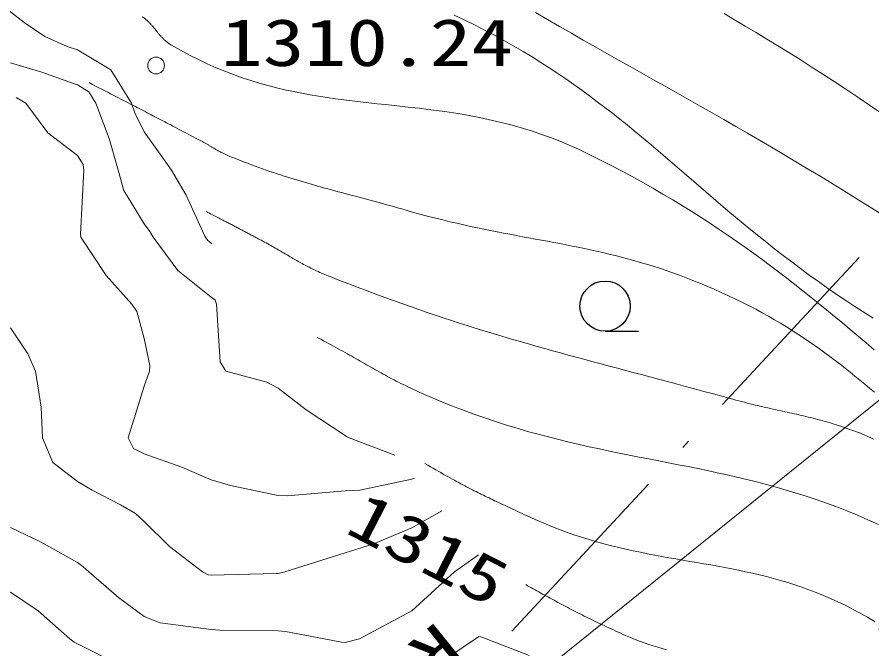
# Model space of a CAD drawing. Units: millimetres at full size, sheet at 1:500; details may follow other scales. Extents: x -209175 to 420500, y 0 to 351151.
# Drawn here: x 23211 to 35983, y 145179 to 154619 of the extents above; entities that cross this region are included whole.
import ezdxf
from ezdxf.enums import TextEntityAlignment as Align

# ---------------------------------------------------------------- set-up
doc = ezdxf.new("R2010")
doc.units = ezdxf.units.MM
doc.header["$LTSCALE"] = 500
doc.linetypes.add('USER1', pattern=[9.25, 6, -1.5, 0.25, -1.5])
for name, color, linetype, lineweight in [('D-BGD', 7, 'Continuous', 13), ('D-BGD-EXST', 7, 'Continuous', 25), ('D-BGD-HICN', 7, 'Continuous', 13), ('D-BGD-LWCN', 8, 'Continuous', 13), ('D-BGD-TXT', 7, 'Continuous', 13), ('D-BMK', 2, 'USER1', 13), ('D-BMK-HTXT', 7, 'Continuous', 13), ('D-BYP-STR4', 1, 'Continuous', 50), ('D-BYP-STR8', 5, 'Continuous', 50)]:
    doc.layers.add(name, color=color, linetype=linetype, lineweight=lineweight)
doc.styles.add('ＭＳ ゴシック', font='')
doc.styles.get('ＭＳ ゴシック').set_extended_font_data('MS Gothic')

msp = doc.modelspace()

# ---------------------------------------------------------------- linework, layer by layer
at = {"layer": 'D-BGD'}
msp.add_circle((25287.2, 153895.6), 125, dxfattribs=at)
at = {"layer": 'D-BGD-EXST'}
msp.add_line((31996.3, 149925.9), (32496.3, 149925.8), dxfattribs=at)
msp.add_circle((31996.3, 150300.9), 375, dxfattribs=at)
at = {"layer": 'D-BGD-HICN'}
for points in [[(25085.3, 154622.9), (25096.3, 154614.4), (25107.5, 154605.7), (25118.5, 154597.1), (25129.2, 154588.5), (25139.5, 154579.8), (25149.5, 154571.1), (25159.2, 154562.4), (25168.6, 154553.6), (25177.8, 154544.9), (25186.7, 154536), (25195.3, 154527.2), (25203.8, 154518.4), (25212, 154509.5), (25220, 154500.6), (25227.9, 154491.8), (25235.5, 154482.9), (25243.1, 154474), (25250.5, 154465.1), (25257.8, 154456.2), (25265.1, 154447.4), (25272.2, 154438.5), (25279.3, 154429.7), (25286.3, 154420.8), (25293.3, 154412), (25300.3, 154403.2), (25307.3, 154394.5), (25314.4, 154385.7), (25321.4, 154377), (25328.5, 154368.4), (25335.7, 154359.7), (25343, 154351.2), (25350.3, 154342.6), (25357.8, 154334.1), (25365.4, 154325.7), (25373.2, 154317.3), (25381.1, 154309), (25389.2, 154300.7), (25397.5, 154292.5), (25406, 154284.3), (25414.8, 154276.3), (25423.7, 154268.3), (25433, 154260.3), (25442.5, 154252.5), (25452.4, 154244.7), (25462.5, 154237), (25473, 154229.4), (25483.8, 154221.9), (25495, 154214.5), (25506.5, 154207.2), (25518.4, 154199.9), (25653.1, 154122.8), (25786.8, 154050.7), (25919.7, 153983.5), (26051.8, 153921), (26183.1, 153862.9), (26313.7, 153809.1), (26443.7, 153759.3), (26573, 153713.3), (26701.8, 153671), (26830, 153632), (26957.7, 153596.3), (27085, 153563.5), (27211.8, 153533.5), (27338.3, 153506), (27464.5, 153480.8), (27590.4, 153457.8), (27716.1, 153436.8), (27841.6, 153417.4), (27967, 153399.5), (28092.2, 153382.9), (28217.4, 153367.3), (28342.6, 153352.7), (28467.8, 153338.6), (28593.1, 153325), (28718.5, 153311.6), (28844.1, 153298.3), (28969.9, 153284.7), (29095.9, 153270.7), (29222.2, 153256.1), (29348.9, 153240.7), (29476, 153224.2), (29603.4, 153206.4), (29731.4, 153187.2), (29859.9, 153166.3), (29988.9, 153143.5), (30118.5, 153118.5), (30248.8, 153091.3), (30379.7, 153061.5), (30511.4, 153029), (30643.9, 152993.6), (30777.2, 152954.9), (30911.3, 152912.9), (31046.4, 152867.3), (31182.4, 152817.9), (31319.4, 152764.5), (31457.4, 152706.8), (31596.5, 152644.7), (31736.8, 152578), (31908.8, 152492.5), (32076.8, 152406.8), (32240.8, 152320.9), (32401.2, 152234.9), (32558, 152148.6), (32711.4, 152062), (32861.5, 151975.2), (33008.5, 151888.1), (33152.6, 151800.7), (33293.9, 151712.9), (33432.6, 151624.8), (33568.9, 151536.3), (33702.8, 151447.3), (33834.6, 151358), (33964.3, 151268.1), (34092.3, 151177.8), (34218.5, 151087), (34343.3, 150995.7), (34466.6, 150903.8), (34588.8, 150811.4), (34709.9, 150718.4), (34830.1, 150624.7), (34949.6, 150530.4), (35068.4, 150435.5), (35186.9, 150339.8), (35305.1, 150243.5), (35423.2, 150146.4), (35541.3, 150048.6), (35659.6, 149950), (35778.3, 149850.6), (35897.5, 149750.4), (36017.4, 149649.4)], [(23111, 146991.5), (23557.9, 146777.9), (24111, 146471.6), (24192.1, 146412.1), (24282.3, 146331), (24726.8, 145946.8), (25111, 145665), (25350.1, 145570.1), (26111, 145466.5), (26239.3, 145459.3), (27111, 145446.8), (27220.6, 145440.6), (27797.2, 145331), (28057, 145277), (28111, 145276.8), (28327.7, 145331), (29111, 145745.4), (29747.1, 146331), (30102.8, 146585.1)], [(32915, 145165.9), (32849.3, 145183.8), (32783.1, 145202.9), (32716.3, 145223.3), (32649, 145245.2), (32581.1, 145268.5), (32512.6, 145293.5), (32443.5, 145320.2), (32373.7, 145348.7), (32303.3, 145379), (32266, 145395.6), (32229, 145412.1), (32192.5, 145428.6), (32156.3, 145445), (32120.5, 145461.4), (32085, 145477.7), (32049.9, 145493.9), (32015.2, 145510.1), (31980.8, 145526.3), (31946.7, 145542.4), (31913, 145558.4), (31879.6, 145574.5), (31846.4, 145590.4), (31813.6, 145606.4), (31781, 145622.3), (31748.7, 145638.2), (31716.7, 145654), (31685, 145669.8), (31653.5, 145685.6), (31622.3, 145701.3), (31591.2, 145717.1), (31560.4, 145732.8), (31529.9, 145748.4), (31499.5, 145764.1), (31469.3, 145779.7), (31439.4, 145795.4), (31409.6, 145811), (31380, 145826.6), (31350.5, 145842.2), (31321.2, 145857.8), (31292.1, 145873.3), (31263.1, 145888.9), (31234.2, 145904.5), (31205.5, 145920.1), (31176.8, 145935.6), (31148.3, 145951.2), (31119.9, 145966.8), (31091.5, 145982.4), (31063.2, 145998), (31035, 146013.6), (31006.9, 146029.2), (30978.8, 146044.8), (30950.8, 146060.5), (30922.8, 146076.2), (30894.8, 146091.9), (30866.9, 146107.6), (30838.9, 146123.3), (30811, 146139.1)]]:
    msp.add_lwpolyline(points, dxfattribs=at)
at = {"layer": 'D-BGD-LWCN'}
for points in [[(22549.4, 155128.1), (22753, 154973), (23111, 154697.7), (23316.2, 154536.2), (23624.4, 154331), (23961, 154181), (24111, 154129.2), (24612.5, 153832.5), (24918.2, 153331), (24970.1, 153190.1), (25111, 152906.1), (25348.9, 152568.9), (25518.5, 152331), (25738.6, 151958.6), (26017.8, 151348.2)], [(30955.7, 154687.2), (31136.2, 154582.6), (31315.5, 154479.4), (31493.7, 154377.3), (31670.9, 154276.3), (31847.3, 154176.1), (32022.9, 154076.6), (32198, 153977.8), (32372.7, 153879.3), (32547, 153781.1), (32721.2, 153683), (32895.4, 153584.8), (33069.7, 153486.5), (33244.2, 153387.8), (33419.1, 153288.7), (33594.5, 153188.8), (33770.6, 153088.2), (33947.4, 152986.6), (34125.1, 152883.9), (34303.9, 152779.9), (34483.9, 152674.5), (34665.2, 152567.6), (34848, 152458.9), (35032.3, 152348.4), (35218.4, 152235.8), (35406.3, 152121.1), (35596.2, 152004), (35788.2, 151884.5), (35982.5, 151762.3), (36179.2, 151637.3)], [(33773.9, 154673.7), (33932.2, 154580.3), (34091.6, 154485.4), (34252.1, 154388.8), (34414, 154290.5), (34577.3, 154190.3), (34742.2, 154088), (34908.7, 153983.6), (35077, 153876.8), (35247.2, 153767.6), (35419.5, 153655.7), (35593.8, 153541.2), (35770.4, 153423.8), (35949.4, 153303.3), (36130.9, 153179.8)], [(29742.5, 154650), (29900.9, 154574.3), (30055.1, 154497.8), (30205.5, 154420.6), (30352.2, 154342.7), (30495.2, 154264.1), (30634.9, 154184.7), (30771.3, 154104.7), (30904.6, 154024), (31035, 153942.7), (31162.7, 153860.6), (31287.8, 153778), (31410.5, 153694.7), (31530.9, 153610.8), (31649.3, 153526.3), (31765.7, 153441.2), (31880.3, 153355.5), (31993.4, 153269.2), (32105.1, 153182.4), (32215.5, 153095), (32324.7, 153007.1), (32433.1, 152918.6), (32540.7, 152829.7), (32647.7, 152740.2), (32754.2, 152650.3), (32860.5, 152559.8), (32966.7, 152468.9), (33072.9, 152377.5), (33179.4, 152285.7), (33286.2, 152193.5), (33393.6, 152100.8), (33501.7, 152007.7), (33610.7, 151914.3), (33720.7, 151820.4), (33832, 151726.1), (33944.6, 151631.5), (34058.8, 151536.5), (34174.7, 151441.2), (34292.5, 151345.6), (34412.3, 151249.6), (34534.3, 151153.3), (34658.7, 151056.8), (34785.6, 150959.9), (34915.2, 150862.8), (35047.6, 150765.4), (35183.1, 150667.7), (35321.8, 150569.8), (35463.9, 150471.7), (35609.4, 150373.4), (35667.8, 150334.6), (35725.4, 150296.8), (35782.2, 150260.1), (35838.3, 150224.2), (35893.6, 150189.3), (35948.3, 150155.2), (36002.3, 150121.9)], [(23111, 153935.6), (23578.7, 153798.7), (23901.5, 153681.7)], [(23901.5, 153681.7), (24111, 153605.7), (24281.6, 153501.6), (24387.7, 153331), (24500.4, 153030.1)], [(24285.6, 153639.5), (24335.7, 153613.6), (24384.3, 153588.5), (24431.4, 153564.1), (24477.1, 153540.5), (24521.5, 153517.5), (24564.5, 153495.3), (24606.3, 153473.7), (24647, 153452.7), (24686.5, 153432.2), (24724.9, 153412.4), (24762.3, 153393), (24798.8, 153374.2), (24834.4, 153355.8), (24869.1, 153337.8), (24903.1, 153320.3), (24936.3, 153303.1), (24968.8, 153286.2), (25000.8, 153269.7), (25032.2, 153253.5), (25063.1, 153237.5), (25093.5, 153221.7), (25123.6, 153206.1), (25153.3, 153190.7), (25182.8, 153175.4), (25212, 153160.2), (25241.1, 153145.1), (25270.1, 153130), (25299.1, 153115), (25328.1, 153099.9), (25357.1, 153084.7), (25386.3, 153069.5), (25415.7, 153054.2), (25445.3, 153038.7), (25475.2, 153023.1), (25505.5, 153007.3), (25536.2, 152991.2), (25567.3, 152974.9), (25599, 152958.3), (25631.3, 152941.4), (25664.2, 152924.1), (25697.8, 152906.4), (25732.2, 152888.3), (25767.4, 152869.8), (25803.5, 152850.8), (25840.5, 152831.4), (25878.4, 152811.3), (25917.5, 152790.8), (25957.6, 152769.6), (25968.6, 152763.8), (25979.4, 152758), (25990, 152752.2), (26000.4, 152746.5), (26010.7, 152740.9), (26020.7, 152735.3), (26030.6, 152729.8), (26040.3, 152724.3), (26049.8, 152718.8), (26059.3, 152713.4), (26068.6, 152708.1), (26077.7, 152702.8), (26086.8, 152697.5), (26095.8, 152692.3), (26104.7, 152687.1), (26113.5, 152681.9), (26122.2, 152676.8), (26130.9, 152671.7), (26139.5, 152666.6), (26148.1, 152661.6), (26156.7, 152656.6), (26165.2, 152651.7), (26173.8, 152646.7), (26182.3, 152641.8), (26190.9, 152636.9), (26199.4, 152632.1), (26208, 152627.2), (26216.7, 152622.4), (26225.4, 152617.6), (26234.1, 152612.8), (26243, 152608), (26251.9, 152603.3), (26260.9, 152598.6), (26270, 152593.8), (26279.2, 152589.1), (26288.5, 152584.4), (26298, 152579.7), (26307.6, 152575), (26317.4, 152570.3), (26327.3, 152565.7), (26337.4, 152561), (26347.6, 152556.3), (26358.1, 152551.7), (26368.8, 152547), (26379.6, 152542.3), (26390.7, 152537.6), (26402.1, 152533), (26413.6, 152528.3), (26474.9, 152503.9), (26535.2, 152480.2), (26594.6, 152457.2), (26653.1, 152435), (26710.8, 152413.4), (26767.6, 152392.4), (26823.7, 152372), (26879.1, 152352.3), (26933.8, 152333), (26987.9, 152314.3), (27041.5, 152296.1), (27094.4, 152278.4), (27147, 152261.1), (27199, 152244.3), (27250.7, 152227.9), (27302, 152211.8), (27353, 152196), (27403.7, 152180.6), (27454.3, 152165.5), (27504.6, 152150.6), (27554.8, 152136), (27604.9, 152121.6), (27655, 152107.3), (27705.1, 152093.3), (27755.2, 152079.3), (27805.4, 152065.5), (27855.8, 152051.7), (27906.3, 152038), (27957, 152024.3), (28008.1, 152010.7), (28059.4, 151997), (28111.1, 151983.2), (28163.1, 151969.4), (28215.7, 151955.4), (28268.7, 151941.3), (28322.2, 151927.1), (28376.4, 151912.7), (28431.1, 151898), (28486.5, 151883.1), (28542.7, 151868), (28599.5, 151852.5), (28657.2, 151836.8), (28715.8, 151820.7), (28775.2, 151804.2), (28835.5, 151787.3), (28896.9, 151770.1), (28959.2, 151752.3), (29022.6, 151734.1), (29135.9, 151701.9), (29247.5, 151671.2), (29357.4, 151642), (29465.8, 151614.1), (29572.7, 151587.5), (29678.2, 151562.1), (29782.3, 151537.8), (29885.2, 151514.5), (29986.9, 151492.2), (30087.4, 151470.7), (30186.8, 151450), (30285.2, 151430.1), (30382.7, 151410.7), (30479.3, 151391.9), (30575.1, 151373.6), (30670.2, 151355.7), (30764.6, 151338), (30858.4, 151320.6), (30951.7, 151303.4), (31044.5, 151286.2), (31136.9, 151269), (31229, 151251.7), (31320.8, 151234.2), (31412.4, 151216.5), (31503.9, 151198.4), (31595.4, 151179.9), (31686.8, 151161), (31778.4, 151141.4), (31870.1, 151121.2), (31962, 151100.3), (32054.2, 151078.5), (32146.7, 151055.9), (32239.7, 151032.2), (32333.2, 151007.5), (32427.2, 150981.7), (32521.8, 150954.7), (32617.1, 150926.3), (32713.2, 150896.6), (32810.2, 150865.4), (32908, 150832.7), (33006.8, 150798.4), (33106.6, 150762.4), (33207.5, 150724.5), (33309.6, 150684.9), (33413, 150643.3), (33517.6, 150599.6), (33623.6, 150553.9), (33731.1, 150506), (33839.2, 150456.2), (33944.6, 150406), (34047.5, 150355.4), (34148, 150304.4), (34246.1, 150253), (34342, 150201.2), (34435.8, 150149), (34527.5, 150096.4), (34617.4, 150043.4), (34705.3, 149989.9), (34791.6, 149936), (34876.2, 149881.7), (34959.3, 149826.9), (35041, 149771.7), (35121.4, 149716.1), (35200.6, 149660), (35278.7, 149603.5), (35355.7, 149546.5), (35431.9, 149489), (35507.3, 149431.1), (35581.9, 149372.7), (35656, 149313.9), (35729.6, 149254.6), (35802.8, 149194.8), (35875.7, 149134.5), (35948.4, 149073.7), (36021, 149012.5)], [(23199, 153419), (23342.7, 153331), (23668.7, 152888.7), (24111, 152552.8), (24195.7, 152415.7), (24209.8, 152331), (24156.6, 151376.6), (24162.7, 151331), (24539.7, 150759.7), (24926.1, 150331), (24999.4, 150219.4), (25111, 149814.5), (25195.3, 149415.3), (25188.3, 149331), (25111, 149105.4), (24871, 148331), (24951.4, 148171.4), (25111, 148094.4), (25672.9, 147892.9), (26111, 147704.8), (26400.6, 147620.6), (27111, 147472.2), (27247.4, 147467.4), (28111, 147539.5), (28331.1, 147551.1), (29111, 147715.4), (29147.1, 147731.7)], [(24500.4, 153030.1), (24584.8, 152804.8), (24720.6, 152331), (24805.8, 152025.8), (25111, 151529.2), (25194.4, 151414.4), (25243.3, 151331), (25614.1, 150834.1), (26111, 150434.9), (26168.9, 150388.9), (26192.3, 150331), (26247, 149467), (26327.6, 149331), (26944.6, 149164.6), (27111, 149074.3), (27530.2, 148750.2), (28111, 148369.2), (28134.1, 148354.1), (28173.3, 148331), (28855.6, 148075.6), (28856.9, 148075.8)], [(26038.3, 151712.8), (26062.2, 151700.4), (26085.3, 151688.4), (26107.7, 151676.8), (26129.5, 151665.5), (26150.6, 151654.5), (26171, 151643.9), (26190.9, 151633.5), (26210.3, 151623.5), (26229.1, 151613.7), (26247.3, 151604.2), (26265.1, 151595), (26282.5, 151586), (26299.4, 151577.2), (26315.9, 151568.6), (26332.1, 151560.2), (26347.8, 151551.9), (26363.3, 151543.9), (26378.5, 151536), (26393.4, 151528.2), (26408.1, 151520.6), (26422.6, 151513), (26436.9, 151505.6), (26451, 151498.2), (26465, 151490.9), (26479, 151483.6), (26492.8, 151476.4), (26506.6, 151469.2), (26520.4, 151462), (26534.1, 151454.8), (26548, 151447.6), (26561.8, 151440.3), (26575.8, 151433), (26589.9, 151425.6), (26604.1, 151418.2), (26618.5, 151410.7), (26633.1, 151403), (26648, 151395.2), (26663.1, 151387.3), (26678.4, 151379.3), (26694.1, 151371.1), (26710.1, 151362.7), (26726.5, 151354.1), (26743.3, 151345.3), (26760.4, 151336.3), (26778.1, 151327), (26796.2, 151317.5), (26814.8, 151307.8), (26833.9, 151297.8), (26859.4, 151284.3), (26884.3, 151271), (26908.8, 151257.8), (26932.8, 151244.7), (26956.4, 151231.7), (26979.6, 151218.8), (27002.4, 151206), (27024.8, 151193.4), (27046.8, 151180.8), (27068.6, 151168.3), (27090, 151155.9), (27111.2, 151143.6), (27132.1, 151131.4), (27152.8, 151119.3), (27173.3, 151107.3), (27193.6, 151095.3), (27213.7, 151083.5), (27233.7, 151071.7), (27253.6, 151059.9), (27273.4, 151048.3), (27293.1, 151036.7), (27312.8, 151025.2), (27332.5, 151013.8), (27352.2, 151002.4), (27371.9, 150991), (27391.7, 150979.8), (27411.5, 150968.5), (27431.4, 150957.4), (27451.5, 150946.3), (27471.6, 150935.2), (27492, 150924.2), (27512.5, 150913.2), (27533.3, 150902.2), (27554.3, 150891.3), (27575.6, 150880.4), (27597.1, 150869.6), (27618.9, 150858.8), (27641.1, 150848), (27663.6, 150837.2), (27686.5, 150826.5), (27709.8, 150815.7), (27733.5, 150805), (27757.7, 150794.3), (27782.4, 150783.6), (27807.5, 150773), (27833.1, 150762.3), (27859.3, 150751.6), (27886, 150741), (28027.7, 150685.4), (28167.2, 150631.4), (28304.4, 150578.9), (28439.5, 150527.9), (28572.6, 150478.3), (28703.9, 150430), (28833.4, 150383.1), (28961.2, 150337.4), (29087.5, 150292.9), (29212.3, 150249.6), (29335.7, 150207.3), (29457.9, 150166.1), (29579, 150125.8), (29699, 150086.5), (29818, 150048), (29936.3, 150010.3), (30053.8, 149973.4), (30170.6, 149937.3), (30287, 149901.7), (30403, 149866.8), (30518.6, 149832.4), (30634, 149798.4), (30749.4, 149765), (30864.7, 149731.9), (30980.1, 149699.1), (31095.8, 149666.5), (31211.8, 149634.2), (31328.2, 149602.1), (31445.1, 149570.1), (31562.6, 149538.1), (31680.9, 149506.1), (31800, 149474), (31920.1, 149441.8), (32041.2, 149409.5), (32163.5, 149377), (32287, 149344.1), (32411.9, 149310.9), (32538.3, 149277.4), (32666.2, 149243.4), (32795.8, 149208.9), (32927.2, 149173.9), (33060.5, 149138.2), (33195.7, 149101.9), (33333.1, 149064.9), (33472.6, 149027.1), (33614.5, 148988.5), (33758.7, 148949), (33905.5, 148908.6), (33949.4, 148896.6), (33992.6, 148885), (34035, 148873.8), (34076.9, 148863), (34118.1, 148852.5), (34158.7, 148842.4), (34198.7, 148832.6), (34238.3, 148823.1), (34277.3, 148813.8), (34315.8, 148804.8), (34353.9, 148796), (34391.6, 148787.4), (34428.8, 148779), (34465.8, 148770.8), (34502.4, 148762.7), (34538.7, 148754.7), (34574.8, 148746.8), (34610.6, 148739), (34646.2, 148731.3), (34681.6, 148723.5), (34716.9, 148715.8), (34752.1, 148708.1), (34787.2, 148700.4), (34822.2, 148692.6), (34857.3, 148684.7), (34892.3, 148676.7), (34927.3, 148668.6), (34962.5, 148660.4), (34997.7, 148652), (35033, 148643.5), (35068.6, 148634.7), (35104.2, 148625.7), (35140.2, 148616.5), (35176.3, 148607), (35212.8, 148597.2), (35249.5, 148587.1), (35286.6, 148576.6), (35324, 148565.9), (35361.9, 148554.7), (35400.1, 148543.1), (35438.9, 148531.2), (35478.1, 148518.8), (35517.8, 148505.9), (35558.1, 148492.6), (35599, 148478.7), (35640.4, 148464.3), (35682.6, 148449.4), (35725.3, 148433.9), (35768.4, 148417.8), (35810.3, 148401.2), (35851.1, 148384.2), (35890.9, 148366.8), (35929.6, 148349), (35967.5, 148330.9), (36004.4, 148312.3)], [(26017.8, 151348.2), (26025.7, 151331), (26059.4, 151279.4), (26111, 151239.5), (26121.9, 151231.1)], [(23111, 149977.1), (23369.3, 149589.3), (23484.9, 149331), (23570, 148790), (23588.9, 148331), (23744.2, 147964.2), (24111, 147681.4), (24330.5, 147550.5), (24758.2, 147331), (24981.2, 147201.2), (25111, 147080.7), (25489.7, 146709.7), (25980.7, 146331), (26066.4, 146286.4), (26111, 146279.2), (27084.1, 146304.1), (27111, 146306.9), (27210.5, 146331), (28111, 146613.4), (28526.2, 146746.2), (29111, 146987.6), (29557.9, 147241.4)], [(36079.5, 147037.9), (35921.8, 147108.9), (35765.5, 147176), (35610.5, 147239.4), (35456.6, 147299.2), (35303.9, 147355.8), (35152.1, 147409.2), (35001.3, 147459.6), (34851.3, 147507.3), (34702.2, 147552.4), (34553.7, 147595.1), (34405.8, 147635.6), (34258.5, 147674.1), (34111.7, 147710.7), (33965.2, 147745.7), (33819, 147779.2), (33673.1, 147811.4), (33527.3, 147842.6), (33381.6, 147872.8), (33235.9, 147902.3), (33090.1, 147931.3), (32944.1, 147960), (32797.9, 147988.5), (32651.3, 148017), (32504.3, 148045.7), (32356.9, 148074.9), (32208.9, 148104.6), (32060.2, 148135.1), (31910.9, 148166.6), (31760.7, 148199.2), (31609.6, 148233.2), (31457.6, 148268.7), (31304.6, 148305.9), (31150.4, 148345), (30995.1, 148386.2), (30838.5, 148429.6), (30680.5, 148475.5), (30521.1, 148524.1), (30360.1, 148575.5), (30197.6, 148629.9), (30033.5, 148687.5), (29867.5, 148748.5), (29699.8, 148813), (29530.1, 148881.4), (29358.5, 148953.6), (29317.1, 148971.6), (29276.5, 148989.4), (29236.8, 149007.2), (29197.8, 149024.9), (29159.6, 149042.5), (29122, 149060), (29085.1, 149077.4), (29048.9, 149094.8), (29013.2, 149112.2), (28978.1, 149129.5), (28943.5, 149146.7), (28909.4, 149164), (28875.8, 149181.2), (28842.6, 149198.4), (28809.7, 149215.6), (28777.2, 149232.8), (28745, 149250), (28713.1, 149267.2), (28681.5, 149284.4), (28650, 149301.7), (28618.7, 149319), (28587.5, 149336.4), (28556.5, 149353.8), (28525.5, 149371.2), (28494.5, 149388.7), (28463.6, 149406.3), (28432.6, 149424), (28401.5, 149441.7), (28370.3, 149459.6), (28339, 149477.5), (28307.5, 149495.6), (28275.7, 149513.8), (28243.8, 149532), (28211.5, 149550.5), (28178.9, 149569), (28146, 149587.7), (28112.6, 149606.6), (28078.9, 149625.6), (28044.7, 149644.8), (28010, 149664.1), (27974.7, 149683.6), (27938.9, 149703.3), (27902.5, 149723.2), (27865.5, 149743.3), (27827.7, 149763.7), (27789.3, 149784.2), (27750.1, 149804.9), (27710.2, 149825.9), (27709.9, 149826.1), (27709.5, 149826.3), (27709.2, 149826.4), (27708.9, 149826.6), (27708.6, 149826.7), (27708.3, 149826.9), (27708, 149827.1), (27707.7, 149827.2), (27707.5, 149827.3), (27707.2, 149827.5), (27706.9, 149827.6), (27706.7, 149827.8), (27706.4, 149827.9), (27706.1, 149828), (27705.9, 149828.2), (27705.6, 149828.3), (27705.4, 149828.4), (27705.2, 149828.6), (27704.9, 149828.7), (27704.7, 149828.8), (27704.4, 149828.9), (27704.2, 149829.1), (27703.9, 149829.2), (27703.7, 149829.3), (27703.4, 149829.4), (27703.2, 149829.6), (27702.9, 149829.7), (27702.7, 149829.8), (27702.4, 149830), (27702.2, 149830.1), (27701.9, 149830.3), (27701.6, 149830.4), (27701.3, 149830.5), (27701.1, 149830.7), (27700.8, 149830.8), (27700.5, 149831), (27700.2, 149831.2), (27699.9, 149831.3), (27699.5, 149831.5), (27699.2, 149831.7), (27698.9, 149831.8), (27698.5, 149832), (27698.1, 149832.2), (27697.8, 149832.4), (27697.4, 149832.6), (27697, 149832.8), (27696.6, 149833), (27696.2, 149833.2)], [(36030.7, 145583.5), (35917.9, 145650.7), (35806, 145714.2), (35694.9, 145773.9), (35584.6, 145830.1), (35475, 145882.9), (35366.1, 145932.4), (35257.8, 145979), (35150, 146022.6), (35042.9, 146063.4), (34936.2, 146101.7), (34830, 146137.5), (34724.3, 146171), (34618.9, 146202.4), (34513.8, 146231.8), (34409, 146259.4), (34304.5, 146285.3), (34200.2, 146309.7), (34096, 146332.8), (33992, 146354.6), (33888, 146375.4), (33784.1, 146395.3), (33680.1, 146414.5), (33576.1, 146433.2), (33472, 146451.3), (33367.7, 146469.3), (33263.3, 146487.1), (33158.6, 146505), (33053.7, 146523), (32948.4, 146541.4), (32842.8, 146560.4), (32736.8, 146580), (32630.3, 146600.4), (32523.3, 146621.8), (32415.9, 146644.4), (32307.8, 146668.2), (32199.1, 146693.5), (32089.8, 146720.4), (31979.7, 146749), (31868.9, 146779.6), (31757.3, 146812.2), (31644.9, 146847), (31531.6, 146884.3), (31417.4, 146924), (31302.2, 146966.5), (31186, 147011.8), (31068.7, 147060.1), (30950.4, 147111.6), (30830.9, 147166.3), (30793.5, 147183.9), (30757, 147201), (30721.4, 147217.7), (30686.6, 147234), (30652.5, 147249.9), (30619.3, 147265.4), (30586.7, 147280.6), (30554.8, 147295.5), (30523.5, 147310.1), (30492.7, 147324.5), (30462.5, 147338.6), (30432.7, 147352.6), (30403.4, 147366.4), (30374.5, 147380), (30345.9, 147393.5), (30317.6, 147407), (30289.5, 147420.3), (30261.7, 147433.7), (30234, 147447), (30206.5, 147460.3), (30179, 147473.7), (30151.6, 147487.2), (30124.1, 147500.7), (30096.6, 147514.4), (30069, 147528.2), (30041.3, 147542.2), (30013.3, 147556.4), (29985.2, 147570.8), (29956.7, 147585.5), (29927.9, 147600.5), (29898.8, 147615.8), (29869.3, 147631.4), (29839.3, 147647.4), (29808.8, 147663.8), (29777.7, 147680.6), (29746.1, 147697.9), (29713.9, 147715.6), (29680.9, 147733.8), (29647.3, 147752.6), (29612.9, 147771.9), (29577.7, 147791.7), (29541.6, 147812.2), (29504.6, 147833.3), (29466.7, 147855.1), (29427.8, 147877.5), (29387.9, 147900.7), (29346.9, 147924.6), (29304.8, 147949.3)], [(23111, 146028.3), (23527.7, 145747.7), (23997.7, 145331), (24061.5, 145281.5), (24111, 145255.9), (24724.1, 144944.1)], [(29111, 144686.4), (30058.9, 145331), (30111, 145363.5), (30141, 145361), (30217.7, 145331), (30859.7, 145079.7)]]:
    msp.add_lwpolyline(points, dxfattribs=at)
at = {"layer": 'D-BMK'}
msp.add_line((30604.1, 145443.5), (78695.2, 197192), dxfattribs=at)
at = {"layer": 'D-BMK', "color": 6}
msp.add_line((33534.2, 142720.5), (81625.3, 194469), dxfattribs=at)
at = {"layer": 'D-BMK'}
msp.add_arc((-63853.3, 68233.2), 150000, 22.39568, 55.4167, dxfattribs=at)
at = {"layer": 'D-BMK-HTXT'}
msp.add_line((52873, 162440.3), (23146.7, 138448.9), dxfattribs=at)
at = {"layer": 'D-BYP-STR4'}
for radius in [152000, 151500]:
    msp.add_arc((-63853.3, 68233.2), radius, 22.39568, 55.4167, dxfattribs=at)
at = {"layer": 'D-BYP-STR8'}
msp.add_arc((-66084.1, 65785.4), 168421.1, 23.53508, 58.38333, dxfattribs=at)

# ---------------------------------------------------------------- texts
at = {"layer": 'D-BGD-HICN', "style": 'ＭＳ ゴシック', "width": 1.3}
msp.add_text('1315', height=705, rotation=332.782, dxfattribs=at).set_placement((29515.5, 146984.6), align=Align.TOP_CENTER)
at = {"layer": 'D-BGD-TXT', "style": 'ＭＳ ゴシック', "width": 1.3}
msp.add_text('1310.24', height=705, rotation=359.993, dxfattribs=at).set_placement((26257.6, 154593.6), align=Align.TOP_LEFT)
at = {"layer": 'D-BMK-HTXT', "style": 'ＭＳ ゴシック', "width": 1.3}
msp.add_text('R=150.0', height=705, rotation=218.906, dxfattribs=at).set_placement((29937.9, 145059.9), align=Align.TOP_LEFT)

doc.saveas('drawing.dxf')
